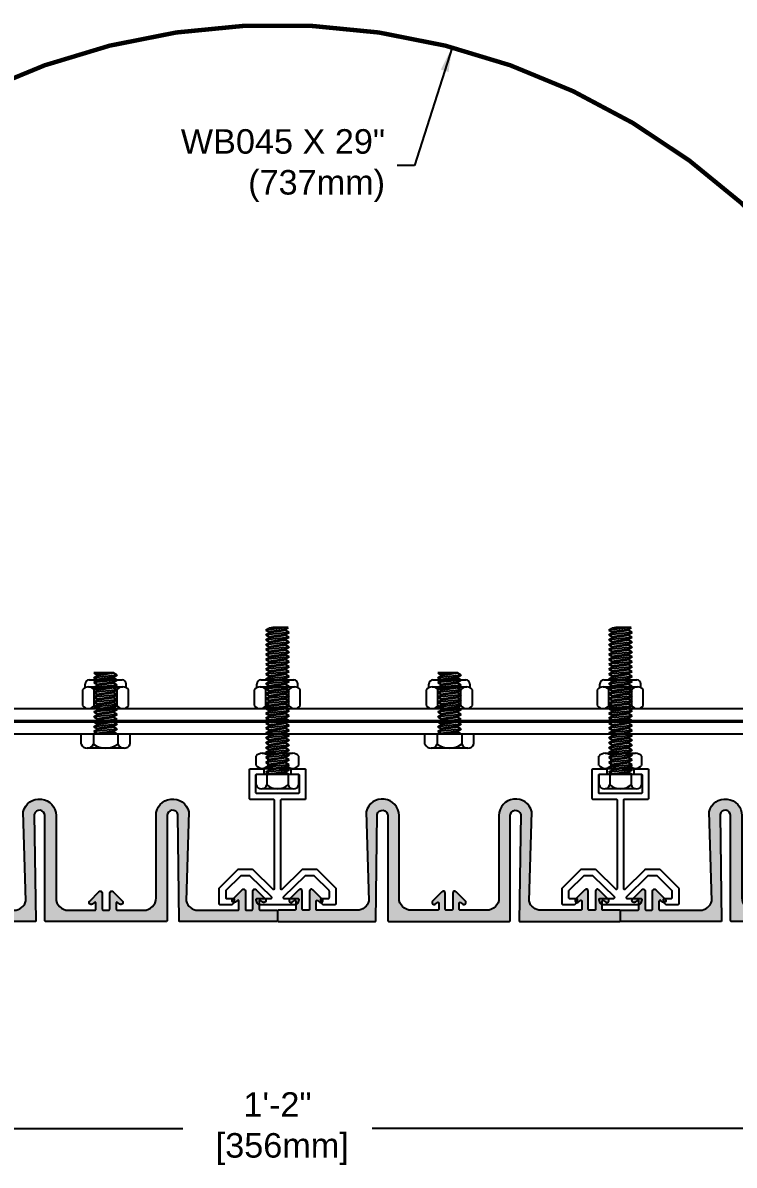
# Model space of a CAD drawing. Header units: inches. Extents: x 1.1 to 32.4, y -12.4 to 24.8.
# Drawn here: x 17.73 to 24.99, y -12.34 to -0.7 of the extents above; entities that cross this region are included whole.
import ezdxf

# ---------------------------------------------------------------- set-up
doc = ezdxf.new("R2010")
doc.units = ezdxf.units.IN
doc.header["$MEASUREMENT"] = 0
for name, color, linetype in [('Anchors', 4, 'Continuous'), ('Dimensions', 3, 'Continuous'), ('Fillers', 2, 'Continuous'), ('Metals', 7, 'Continuous'), ('Text', 2, 'Continuous')]:
    doc.layers.add(name, color=color, linetype=linetype)
doc.styles.add('Arial', font='arial.ttf')
doc.dimstyles.new('Arial', dxfattribs={"dimtxt": 0.25, "dimasz": 0.25, "dimexe": 0.25, "dimexo": 0.25, "dimgap": 0.25, "dimtad": 0, "dimtih": 1, "dimtoh": 1, "dimdec": 4, "dimzin": 0, "dimdsep": 46, "dimlunit": 4, "dimtxsty": 'Arial', "dimcen": 0.25, "dimadec": 0, "dimazin": 0, "dimtfac": 1, "dimtdec": 4, "dimtofl": 0, "dimtmove": 0, "dimatfit": 3, "dimfxl": 0, "dimfrac": 2, "dimtolj": 1, "dimtzin": 0, "dimarcsym": 0})

# ---------------------------------------------------------------- blocks, each defined once
blk = doc.blocks.new('H14112')
for p, q in [((-0.155, 0.144), (0.155, 0.144)), ((-0.217, 0.104), (-0.217, 0)), ((-0.119, 0), (-0.085, -0.02)), ((-0.109, 0), (-0.109, 0.104)), ((-0.085, -0.02), (0.048, 0)), ((0.094, 0), (0.085, -0.005)), ((0.109, 0), (0.109, 0.104)), ((0.217, 0.104), (0.217, 0)), ((-0.217, 0), (0.217, 0)), ((-0.119, -0.05), (0.119, -0.025)), ((-0.119, -0.05), (-0.085, -0.03)), ((-0.119, -0.05), (-0.085, -0.07)), ((-0.119, -0.1), (0.119, -0.075)), ((-0.119, -0.1), (-0.085, -0.08)), ((-0.119, -0.1), (-0.085, -0.12)), ((-0.085, -0.03), (0.085, -0.005)), ((-0.085, -0.02), (-0.085, -0.03)), ((-0.085, -0.07), (0.085, -0.045)), ((-0.085, -0.08), (0.085, -0.055)), ((-0.085, -0.07), (-0.085, -0.08)), ((-0.085, -0.12), (0.085, -0.095)), ((-0.085, -0.13), (0.085, -0.105)), ((0.119, -0.025), (0.085, -0.005)), ((0.119, -0.025), (0.085, -0.045)), ((0.085, -0.045), (0.085, -0.055)), ((0.119, -0.075), (0.085, -0.055)), ((0.119, -0.075), (0.085, -0.095)), ((0.085, -0.095), (0.085, -0.105)), ((0.119, -0.125), (0.085, -0.105)), ((-0.119, -0.15), (0.119, -0.125)), ((-0.119, -0.15), (-0.085, -0.13)), ((-0.119, -0.15), (-0.085, -0.17)), ((-0.119, -0.2), (0.119, -0.175)), ((-0.119, -0.2), (-0.085, -0.18)), ((-0.119, -0.2), (-0.085, -0.22)), ((-0.119, -0.25), (0.119, -0.225)), ((-0.119, -0.25), (-0.085, -0.23)), ((-0.085, -0.12), (-0.085, -0.13)), ((-0.085, -0.17), (0.085, -0.145)), ((-0.085, -0.18), (0.085, -0.155)), ((-0.085, -0.17), (-0.085, -0.18)), ((-0.085, -0.22), (0.085, -0.195)), ((-0.085, -0.23), (0.085, -0.205)), ((-0.085, -0.22), (-0.085, -0.23)), ((0.119, -0.125), (0.085, -0.145)), ((0.085, -0.145), (0.085, -0.155)), ((0.119, -0.175), (0.085, -0.155)), ((0.119, -0.175), (0.085, -0.195)), ((0.085, -0.195), (0.085, -0.205)), ((0.119, -0.225), (0.085, -0.205)), ((0.119, -0.225), (0.085, -0.245)), ((-0.119, -0.25), (-0.085, -0.27)), ((-0.119, -0.3), (0.119, -0.275)), ((-0.119, -0.3), (-0.085, -0.28)), ((-0.119, -0.3), (-0.085, -0.32)), ((-0.119, -0.35), (0.119, -0.325)), ((-0.119, -0.35), (-0.085, -0.33)), ((-0.085, -0.27), (0.085, -0.245)), ((-0.085, -0.28), (0.085, -0.255)), ((-0.085, -0.27), (-0.085, -0.28)), ((-0.085, -0.32), (0.085, -0.295)), ((-0.085, -0.33), (0.085, -0.305)), ((-0.085, -0.32), (-0.085, -0.33)), ((-0.085, -0.37), (0.085, -0.345)), ((0.085, -0.245), (0.085, -0.255)), ((0.119, -0.275), (0.085, -0.255)), ((0.119, -0.275), (0.085, -0.295)), ((0.085, -0.295), (0.085, -0.305)), ((0.119, -0.325), (0.085, -0.305)), ((0.119, -0.325), (0.085, -0.345)), ((0.085, -0.345), (0.085, -0.355)), ((-0.119, -0.35), (-0.085, -0.37)), ((-0.119, -0.4), (0.119, -0.375)), ((-0.119, -0.4), (-0.085, -0.38)), ((-0.119, -0.4), (-0.085, -0.42)), ((-0.119, -0.45), (0.119, -0.425)), ((-0.119, -0.45), (-0.085, -0.43)), ((-0.119, -0.45), (-0.085, -0.47)), ((-0.085, -0.38), (0.085, -0.355)), ((-0.085, -0.37), (-0.085, -0.38)), ((-0.085, -0.42), (0.085, -0.395)), ((-0.085, -0.43), (0.085, -0.405)), ((-0.085, -0.42), (-0.085, -0.43)), ((-0.085, -0.47), (0.085, -0.445)), ((-0.085, -0.48), (0.085, -0.455)), ((0.119, -0.375), (0.085, -0.355)), ((0.119, -0.375), (0.085, -0.395)), ((0.085, -0.395), (0.085, -0.405)), ((0.119, -0.425), (0.085, -0.405)), ((0.119, -0.425), (0.085, -0.445)), ((0.085, -0.445), (0.085, -0.455)), ((0.119, -0.475), (0.085, -0.455)), ((-0.119, -0.5), (0.119, -0.475)), ((-0.119, -0.5), (-0.085, -0.48)), ((-0.119, -0.5), (-0.085, -0.52)), ((-0.119, -0.55), (0.119, -0.525)), ((-0.119, -0.55), (-0.085, -0.53)), ((-0.119, -0.55), (-0.085, -0.57)), ((-0.119, -0.6), (0.119, -0.575)), ((-0.119, -0.6), (-0.085, -0.58)), ((-0.085, -0.47), (-0.085, -0.48)), ((-0.085, -0.52), (0.085, -0.495)), ((-0.085, -0.53), (0.085, -0.505)), ((-0.085, -0.52), (-0.085, -0.53)), ((-0.085, -0.57), (0.085, -0.545)), ((-0.085, -0.58), (0.085, -0.555)), ((-0.085, -0.57), (-0.085, -0.58)), ((0.119, -0.475), (0.085, -0.495)), ((0.085, -0.495), (0.085, -0.505)), ((0.119, -0.525), (0.085, -0.505)), ((0.119, -0.525), (0.085, -0.545)), ((0.085, -0.545), (0.085, -0.555)), ((0.119, -0.575), (0.085, -0.555)), ((0.119, -0.575), (0.085, -0.595)), ((-0.119, -0.6), (-0.085, -0.62)), ((-0.119, -0.65), (0.119, -0.625)), ((-0.119, -0.65), (-0.085, -0.63)), ((-0.119, -0.65), (-0.085, -0.67)), ((-0.119, -0.7), (0.119, -0.675)), ((-0.119, -0.7), (-0.085, -0.68)), ((-0.085, -0.62), (0.085, -0.595)), ((-0.085, -0.63), (0.085, -0.605)), ((-0.085, -0.62), (-0.085, -0.63)), ((-0.085, -0.67), (0.085, -0.645)), ((-0.085, -0.68), (0.085, -0.655)), ((-0.085, -0.67), (-0.085, -0.68)), ((-0.085, -0.72), (0.085, -0.695)), ((0.085, -0.595), (0.085, -0.605)), ((0.119, -0.625), (0.085, -0.605)), ((0.119, -0.625), (0.085, -0.645)), ((0.085, -0.645), (0.085, -0.655)), ((0.119, -0.675), (0.085, -0.655)), ((0.119, -0.675), (0.085, -0.695)), ((0.085, -0.695), (0.085, -0.705)), ((-0.119, -0.7), (-0.085, -0.72)), ((-0.119, -0.75), (0.119, -0.725)), ((-0.119, -0.75), (-0.085, -0.73)), ((-0.119, -0.75), (-0.085, -0.77)), ((-0.119, -0.8), (0.119, -0.775)), ((-0.119, -0.8), (-0.085, -0.78)), ((-0.119, -0.8), (-0.085, -0.82)), ((-0.085, -0.73), (0.085, -0.705)), ((-0.085, -0.72), (-0.085, -0.73)), ((-0.085, -0.77), (0.085, -0.745)), ((-0.085, -0.78), (0.085, -0.755)), ((-0.085, -0.77), (-0.085, -0.78)), ((-0.085, -0.82), (0.085, -0.795)), ((-0.085, -0.83), (0.085, -0.805)), ((0.119, -0.725), (0.085, -0.705)), ((0.119, -0.725), (0.085, -0.745)), ((0.085, -0.745), (0.085, -0.755)), ((0.119, -0.775), (0.085, -0.755)), ((0.119, -0.775), (0.085, -0.795)), ((0.085, -0.795), (0.085, -0.805)), ((0.119, -0.825), (0.085, -0.805)), ((-0.119, -0.85), (0.119, -0.825)), ((-0.119, -0.85), (-0.085, -0.83)), ((-0.119, -0.85), (-0.085, -0.87)), ((-0.119, -0.9), (0.119, -0.875)), ((-0.119, -0.9), (-0.085, -0.88)), ((-0.119, -0.9), (-0.085, -0.92)), ((-0.119, -0.95), (0.119, -0.925)), ((-0.119, -0.95), (-0.085, -0.93)), ((-0.085, -0.82), (-0.085, -0.83)), ((-0.085, -0.87), (0.085, -0.845)), ((-0.085, -0.88), (0.085, -0.855)), ((-0.085, -0.87), (-0.085, -0.88)), ((-0.085, -0.92), (0.085, -0.895)), ((-0.085, -0.93), (0.085, -0.905)), ((-0.085, -0.92), (-0.085, -0.93)), ((0.119, -0.825), (0.085, -0.845)), ((0.085, -0.845), (0.085, -0.855)), ((0.119, -0.875), (0.085, -0.855)), ((0.119, -0.875), (0.085, -0.895)), ((0.085, -0.895), (0.085, -0.905)), ((0.119, -0.925), (0.085, -0.905)), ((0.119, -0.925), (0.085, -0.945)), ((-0.119, -0.95), (-0.085, -0.97)), ((-0.119, -1), (0.119, -0.975)), ((-0.119, -1), (-0.085, -0.98)), ((-0.119, -1), (-0.085, -1.02)), ((-0.119, -1.05), (0.119, -1.025)), ((-0.119, -1.05), (-0.085, -1.03)), ((-0.085, -0.97), (0.085, -0.945)), ((-0.085, -0.98), (0.085, -0.955)), ((-0.085, -0.97), (-0.085, -0.98)), ((-0.085, -1.02), (0.085, -0.995)), ((-0.085, -1.03), (0.085, -1.005)), ((-0.085, -1.02), (-0.085, -1.03)), ((-0.085, -1.07), (0.085, -1.045)), ((0.085, -0.945), (0.085, -0.955)), ((0.119, -0.975), (0.085, -0.955)), ((0.119, -0.975), (0.085, -0.995)), ((0.085, -0.995), (0.085, -1.005)), ((0.119, -1.025), (0.085, -1.005)), ((0.119, -1.025), (0.085, -1.045)), ((0.085, -1.045), (0.085, -1.055)), ((-0.119, -1.05), (-0.085, -1.07)), ((-0.119, -1.1), (0.119, -1.075)), ((-0.119, -1.1), (-0.085, -1.08)), ((-0.119, -1.1), (-0.085, -1.12)), ((-0.119, -1.15), (0.119, -1.125)), ((-0.119, -1.15), (-0.085, -1.13)), ((-0.119, -1.15), (-0.085, -1.17)), ((-0.085, -1.08), (0.085, -1.055)), ((-0.085, -1.07), (-0.085, -1.08)), ((-0.085, -1.12), (0.085, -1.095)), ((-0.085, -1.13), (0.085, -1.105)), ((-0.085, -1.12), (-0.085, -1.13)), ((-0.085, -1.17), (0.085, -1.145)), ((-0.085, -1.18), (0.085, -1.155)), ((0.119, -1.075), (0.085, -1.055)), ((0.119, -1.075), (0.085, -1.095)), ((0.085, -1.095), (0.085, -1.105)), ((0.119, -1.125), (0.085, -1.105)), ((0.119, -1.125), (0.085, -1.145)), ((0.085, -1.145), (0.085, -1.155)), ((0.119, -1.175), (0.085, -1.155)), ((-0.119, -1.2), (0.119, -1.175)), ((-0.119, -1.2), (-0.085, -1.18)), ((-0.119, -1.2), (-0.085, -1.22)), ((-0.119, -1.25), (0.119, -1.225)), ((-0.119, -1.25), (-0.085, -1.23)), ((-0.119, -1.25), (-0.085, -1.27)), ((-0.119, -1.3), (0.119, -1.275)), ((-0.119, -1.3), (-0.085, -1.28)), ((-0.085, -1.17), (-0.085, -1.18)), ((-0.085, -1.22), (0.085, -1.195)), ((-0.085, -1.23), (0.085, -1.205)), ((-0.085, -1.22), (-0.085, -1.23)), ((-0.085, -1.27), (0.085, -1.245)), ((-0.085, -1.28), (0.085, -1.255)), ((-0.085, -1.27), (-0.085, -1.28)), ((0.119, -1.175), (0.085, -1.195)), ((0.085, -1.195), (0.085, -1.205)), ((0.119, -1.225), (0.085, -1.205)), ((0.119, -1.225), (0.085, -1.245)), ((0.085, -1.245), (0.085, -1.255)), ((0.119, -1.275), (0.085, -1.255)), ((0.119, -1.275), (0.085, -1.295)), ((-0.119, -1.3), (-0.085, -1.32)), ((-0.119, -1.35), (0.119, -1.325)), ((-0.119, -1.35), (-0.085, -1.33)), ((-0.119, -1.35), (-0.085, -1.37)), ((-0.119, -1.4), (0.119, -1.375)), ((-0.119, -1.4), (-0.085, -1.38)), ((-0.085, -1.32), (0.085, -1.295)), ((-0.085, -1.33), (0.085, -1.305)), ((-0.085, -1.32), (-0.085, -1.33)), ((-0.085, -1.37), (0.085, -1.345)), ((-0.085, -1.38), (0.085, -1.355)), ((-0.085, -1.37), (-0.085, -1.38)), ((-0.085, -1.42), (0.085, -1.395)), ((0.085, -1.295), (0.085, -1.305)), ((0.119, -1.325), (0.085, -1.305)), ((0.119, -1.325), (0.085, -1.345)), ((0.085, -1.345), (0.085, -1.355)), ((0.119, -1.375), (0.085, -1.355)), ((0.119, -1.375), (0.085, -1.395)), ((0.085, -1.395), (0.085, -1.405)), ((-0.119, -1.4), (-0.085, -1.42)), ((-0.119, -1.45), (0.119, -1.425)), ((-0.119, -1.45), (-0.085, -1.43)), ((-0.119, -1.45), (-0.085, -1.47)), ((-0.11, -1.5), (0.119, -1.475)), ((-0.11, -1.5), (-0.085, -1.48)), ((-0.11, -1.5), (0.048, -1.5)), ((-0.085, -1.43), (0.085, -1.405)), ((-0.085, -1.42), (-0.085, -1.43)), ((-0.085, -1.47), (0.085, -1.445)), ((-0.085, -1.48), (0.085, -1.455)), ((-0.085, -1.47), (-0.085, -1.48)), ((0.048, -1.5), (0.085, -1.495)), ((0.119, -1.425), (0.085, -1.405)), ((0.119, -1.425), (0.085, -1.445)), ((0.085, -1.445), (0.085, -1.455)), ((0.119, -1.475), (0.085, -1.455)), ((0.119, -1.475), (0.085, -1.495))]:
    blk.add_line(p, q)
for centre, radius, start, end in [((-0.163, 0.087), 0.057, 17.3212, 162.6788), ((0, -0.024), 0.168, 49.6113, 130.3887), ((0.163, 0.087), 0.057, 17.3212, 162.6788)]:
    blk.add_arc(centre, radius, start, end)
blk = doc.blocks.new('HLN14S')
for p, q in [((-0.21, 0.213), (-0.21, 0.25)), ((-0.168, 0.292), (0.168, 0.292)), ((0.21, 0.213), (0.21, 0.25)), ((-0.234, 0.03), (-0.234, 0.192)), ((-0.176, 0.222), (0.176, 0.222)), ((-0.117, 0.03), (-0.117, 0.192)), ((0.117, 0.03), (0.117, 0.192)), ((0.234, 0.03), (0.234, 0.192)), ((-0.176, 0), (0.176, 0))]:
    blk.add_line(p, q)
for centre, radius, start, end in [((-0.168, 0.25), 0.0418, 90, 180), ((0.168, 0.25), 0.0418, 0, 90), ((-0.176, 0.149), 0.0723, 35.7751, 144.2249), ((0, -0.022), 0.244, 61.2813, 118.7187), ((0.176, 0.149), 0.0723, 35.7751, 144.2249), ((-0.176, 0.072), 0.0723, 215.7751, 324.2249), ((0, 0.244), 0.244, 241.2813, 298.7187), ((0.176, 0.072), 0.0723, 215.7751, 324.2249)]:
    blk.add_arc(centre, radius, start, end)
blk = doc.blocks.new('HJN14')
for p, q in [((-0.155, 0), (0.155, 0)), ((-0.218, -0.124), (-0.218, -0.032)), ((-0.093, -0.124), (-0.093, -0.032)), ((0.093, -0.124), (0.093, -0.032)), ((0.218, -0.124), (0.218, -0.032)), ((-0.155, -0.156), (0.155, -0.156))]:
    blk.add_line(p, q)
for centre, radius, start, end in [((-0.155, -0.077), 0.077, 35.7751, 144.2249), ((0, -0.15), 0.15, 51.8343, 128.1657), ((0.155, -0.077), 0.077, 35.7751, 144.2249), ((-0.155, -0.079), 0.077, 215.7751, 324.2249), ((0, -0.007), 0.15, 231.8343, 308.1657), ((0.155, -0.079), 0.077, 215.7751, 324.2249)]:
    blk.add_arc(centre, radius, start, end)
blk = doc.blocks.new('H1458S')
for p, q in [((-0.188, 0.144), (0.187, 0.144)), ((-0.25, 0.104), (-0.25, 0)), ((-0.25, 0), (0.25, 0)), ((-0.125, 0), (-0.125, 0.104)), ((-0.119, 0), (-0.085, -0.02)), ((-0.085, -0.02), (0.048, 0)), ((0.125, 0), (0.125, 0.104)), ((0.25, 0.104), (0.25, 0)), ((-0.119, -0.05), (0.119, -0.025)), ((-0.119, -0.05), (-0.085, -0.03)), ((-0.119, -0.05), (-0.085, -0.07)), ((-0.119, -0.1), (0.119, -0.075)), ((-0.119, -0.1), (-0.085, -0.08)), ((-0.119, -0.1), (-0.085, -0.12)), ((-0.085, -0.03), (0.085, -0.005)), ((-0.085, -0.02), (-0.085, -0.03)), ((-0.085, -0.07), (0.085, -0.045)), ((-0.085, -0.08), (0.085, -0.055)), ((-0.085, -0.07), (-0.085, -0.08)), ((-0.085, -0.12), (0.085, -0.095)), ((-0.085, -0.13), (0.085, -0.105)), ((0.094, 0), (0.085, -0.005)), ((0.119, -0.025), (0.085, -0.005)), ((0.119, -0.025), (0.085, -0.045)), ((0.085, -0.045), (0.085, -0.055)), ((0.119, -0.075), (0.085, -0.055)), ((0.119, -0.075), (0.085, -0.095)), ((0.085, -0.095), (0.085, -0.105)), ((0.119, -0.125), (0.085, -0.105)), ((-0.119, -0.15), (0.119, -0.125)), ((-0.119, -0.15), (-0.085, -0.13)), ((-0.119, -0.15), (-0.085, -0.17)), ((-0.119, -0.2), (0.119, -0.175)), ((-0.119, -0.2), (-0.085, -0.18)), ((-0.119, -0.2), (-0.085, -0.22)), ((-0.119, -0.25), (0.119, -0.225)), ((-0.119, -0.25), (-0.085, -0.23)), ((-0.085, -0.12), (-0.085, -0.13)), ((-0.085, -0.17), (0.085, -0.145)), ((-0.085, -0.18), (0.085, -0.155)), ((-0.085, -0.17), (-0.085, -0.18)), ((-0.085, -0.22), (0.085, -0.195)), ((-0.085, -0.23), (0.085, -0.205)), ((-0.085, -0.22), (-0.085, -0.23)), ((0.119, -0.125), (0.085, -0.145)), ((0.085, -0.145), (0.085, -0.155)), ((0.119, -0.175), (0.085, -0.155)), ((0.119, -0.175), (0.085, -0.195)), ((0.085, -0.195), (0.085, -0.205)), ((0.119, -0.225), (0.085, -0.205)), ((0.119, -0.225), (0.085, -0.245)), ((-0.119, -0.25), (-0.085, -0.27)), ((-0.119, -0.3), (0.119, -0.275)), ((-0.119, -0.3), (-0.085, -0.28)), ((-0.119, -0.3), (-0.085, -0.32)), ((-0.119, -0.35), (0.119, -0.325)), ((-0.119, -0.35), (-0.085, -0.33)), ((-0.085, -0.27), (0.085, -0.245)), ((-0.085, -0.28), (0.085, -0.255)), ((-0.085, -0.27), (-0.085, -0.28)), ((-0.085, -0.32), (0.085, -0.295)), ((-0.085, -0.33), (0.085, -0.305)), ((-0.085, -0.32), (-0.085, -0.33)), ((-0.085, -0.37), (0.085, -0.345)), ((0.085, -0.245), (0.085, -0.255)), ((0.119, -0.275), (0.085, -0.255)), ((0.119, -0.275), (0.085, -0.295)), ((0.085, -0.295), (0.085, -0.305)), ((0.119, -0.325), (0.085, -0.305)), ((0.119, -0.325), (0.085, -0.345)), ((0.085, -0.345), (0.085, -0.355)), ((-0.119, -0.35), (-0.085, -0.37)), ((-0.119, -0.4), (0.119, -0.375)), ((-0.119, -0.4), (-0.085, -0.38)), ((-0.119, -0.4), (-0.085, -0.42)), ((-0.119, -0.45), (0.119, -0.425)), ((-0.119, -0.45), (-0.085, -0.43)), ((-0.119, -0.45), (-0.085, -0.47)), ((-0.085, -0.38), (0.085, -0.355)), ((-0.085, -0.37), (-0.085, -0.38)), ((-0.085, -0.42), (0.085, -0.395)), ((-0.085, -0.43), (0.085, -0.405)), ((-0.085, -0.42), (-0.085, -0.43)), ((-0.085, -0.47), (0.085, -0.445)), ((-0.085, -0.48), (0.085, -0.455)), ((0.119, -0.375), (0.085, -0.355)), ((0.119, -0.375), (0.085, -0.395)), ((0.085, -0.395), (0.085, -0.405)), ((0.119, -0.425), (0.085, -0.405)), ((0.119, -0.425), (0.085, -0.445)), ((0.085, -0.445), (0.085, -0.455)), ((0.119, -0.475), (0.085, -0.455)), ((-0.119, -0.5), (0.119, -0.475)), ((-0.119, -0.5), (-0.085, -0.48)), ((-0.119, -0.5), (-0.085, -0.52)), ((-0.119, -0.55), (0.119, -0.525)), ((-0.119, -0.55), (-0.085, -0.53)), ((-0.119, -0.55), (-0.085, -0.57)), ((-0.119, -0.6), (0.119, -0.575)), ((-0.119, -0.6), (-0.085, -0.58)), ((-0.085, -0.47), (-0.085, -0.48)), ((-0.085, -0.52), (0.085, -0.495)), ((-0.085, -0.53), (0.085, -0.505)), ((-0.085, -0.52), (-0.085, -0.53)), ((-0.085, -0.57), (0.085, -0.545)), ((-0.085, -0.58), (0.085, -0.555)), ((-0.085, -0.57), (-0.085, -0.58)), ((0.119, -0.475), (0.085, -0.495)), ((0.085, -0.495), (0.085, -0.505)), ((0.119, -0.525), (0.085, -0.505)), ((0.119, -0.525), (0.085, -0.545)), ((0.085, -0.545), (0.085, -0.555)), ((0.119, -0.575), (0.085, -0.555)), ((0.119, -0.575), (0.085, -0.595)), ((-0.119, -0.6), (-0.085, -0.62)), ((-0.085, -0.62), (0.085, -0.595)), ((-0.085, -0.62), (-0.085, -0.625)), ((-0.085, -0.625), (0.119, -0.625)), ((-0.048, -0.625), (0.085, -0.605)), ((0.085, -0.595), (0.085, -0.605)), ((0.119, -0.625), (0.085, -0.605))]:
    blk.add_line(p, q)
for centre, radius, start, end in [((-0.188, 0.075), 0.0688, 24.7615, 155.2385), ((0, -0.071), 0.215, 54.5107, 125.4893), ((0.187, 0.075), 0.0688, 24.7615, 155.2385)]:
    blk.add_arc(centre, radius, start, end)
blk = doc.blocks.new('pantograph - profile')
at = {"layer": 'Metals'}
for points in [[(2.701, 22.862), (15.244, 22.862), (15.244, 22.737), (2.701, 22.737)], [(2.701, 22.727), (15.244, 22.727), (15.244, 22.602), (2.701, 22.602)]]:
    blk.add_lwpolyline(points, close=True, dxfattribs=at)
at = {"layer": 'Anchors', "rotation": 180}
for name, p in [('H14112', (8.972, 22.188)), ('H14112', (12.472, 22.188)), ('H1458S', (7.218, 22.602)), ('H1458S', (10.727, 22.602))]:
    blk.add_blockref(name, p, dxfattribs=at)
at = {"layer": 'Anchors'}
for name, p in [('HLN14S', (7.218, 22.862)), ('HLN14S', (8.971, 22.862)), ('HLN14S', (10.727, 22.862)), ('HLN14S', (12.471, 22.862)), ('HJN14', (8.971, 22.407)), ('HJN14', (12.471, 22.407))]:
    blk.add_blockref(name, p, dxfattribs=at)
blk = doc.blocks.new('*D19')
at = {"layer": 'Defpoints', "color": 0}
for p in [(13.334, -9.861), (27.334, -9.861), (27.334, -11.972)]:
    blk.add_point(p, dxfattribs=at)
at = {"layer": 'Dimensions', "color": 0, "lineweight": -2}
for p, q in [((13.334, -10.111), (13.334, -12.222)), ((27.334, -10.111), (27.334, -12.222)), ((13.584, -11.972), (19.368, -11.972)), ((27.084, -11.972), (21.301, -11.972))]:
    blk.add_line(p, q, dxfattribs=at)
at = {"layer": 'Dimensions', "color": 0}
for points in [[(13.584, -11.93), (13.584, -12.013), (13.334, -11.972)], [(27.084, -11.93), (27.084, -12.013), (27.334, -11.972)]]:
    blk.add_solid(points, dxfattribs=at)
at = {"layer": 'Dimensions', "color": 0, "insert": (20.334, -11.972), "char_height": 0.25, "attachment_point": 5, "style": 'Arial'}
blk.add_mtext('\\A1;1\'-2"\\P [356mm]', dxfattribs=at)
blk = doc.blocks.new('SANW400C')
blk.add_hatch(color=256).paths.add_polyline_path([(-0.375, -0.788, 0.887018), (-0.267, -0.801), (-0.255, 0.285, -0.345765), (-0.245, 0.292), (0.74, 0.292, -0.414214), (0.75, 0.282), (0.75, 0.187, -0.414214), (0.74, 0.177), (0.572, 0.177, 0.414214), (0.562, 0.167), (0.562, 0.086, 0.611952), (0.578, 0.077), (0.601, 0.094, -0.923247), (0.626, 0.063), (0.531, -0.032, -0.668179), (0.497, -0.018), (0.497, 0.167, 0.414214), (0.487, 0.177), (0.432, 0.177, 0.414214), (0.422, 0.167), (0.422, -0.018, -0.668179), (0.388, -0.032), (0.293, 0.063, -0.923247), (0.319, 0.094), (0.341, 0.077, 0.611952), (0.357, 0.086), (0.357, 0.167, 0.414214), (0.347, 0.177), (-0.061, 0.177, 0.345765), (-0.183, 0.082), (-0.155, -0.828, -0.887018), (-0.49, -0.788), (-0.49, 0.052, 0.414214), (-0.615, 0.177), (-0.887, 0.177, 0.414214), (-0.898, 0.167), (-0.898, 0.106, 0.611952), (-0.882, 0.097), (-0.859, 0.114, -0.923247), (-0.833, 0.083), (-0.928, -0.012, -0.668179), (-0.962, 0.002), (-0.962, 0.167, 0.414214), (-0.973, 0.177), (-1.028, 0.177, 0.414214), (-1.038, 0.167), (-1.038, 0.002, -0.668179), (-1.072, -0.012), (-1.167, 0.083, -0.923247), (-1.141, 0.114), (-1.118, 0.097, 0.611952), (-1.103, 0.106), (-1.103, 0.167, 0.414214), (-1.113, 0.177), (-1.385, 0.177, 0.414214), (-1.51, 0.052), (-1.51, -0.788, -0.887018), (-1.845, -0.828), (-1.817, 0.082, 0.345765), (-1.938, 0.177), (-2.347, 0.177, 0.414214), (-2.357, 0.167), (-2.357, 0.086, 0.611952), (-2.341, 0.077), (-2.318, 0.094, -0.923247), (-2.293, 0.063), (-2.388, -0.032, -0.668179), (-2.422, -0.018), (-2.422, 0.167, 0.414214), (-2.432, 0.177), (-2.487, 0.177, 0.414214), (-2.497, 0.167), (-2.497, -0.018, -0.668179), (-2.531, -0.032), (-2.626, 0.063, -0.923247), (-2.6, 0.094), (-2.578, 0.077, 0.611952), (-2.562, 0.086), (-2.562, 0.167, 0.414214), (-2.572, 0.177), (-2.74, 0.177, -0.414214), (-2.75, 0.187), (-2.75, 0.282, -0.414214), (-2.74, 0.292), (-1.726, 0.292, -0.345765), (-1.717, 0.285), (-1.733, -0.801, 0.887018), (-1.625, -0.788), (-1.625, 0.282, -0.414214), (-1.615, 0.292), (-0.385, 0.292, -0.414214), (-0.375, 0.282)])
at = {"linetype": 'Continuous', "flags": 128}
blk.add_lwpolyline([(-2.422, -0.018, 0.668179), (-2.388, -0.032), (-2.293, 0.063, 0.923247), (-2.318, 0.094), (-2.341, 0.077, -0.611952), (-2.357, 0.086), (-2.357, 0.167, -0.414214), (-2.347, 0.177), (-1.938, 0.177, -0.345765), (-1.817, 0.082), (-1.845, -0.828, 0.887018), (-1.51, -0.788), (-1.51, 0.052, -0.414214), (-1.385, 0.177), (-1.113, 0.177, -0.414214), (-1.103, 0.167), (-1.103, 0.106, -0.611952), (-1.118, 0.097), (-1.141, 0.114, 0.923247), (-1.167, 0.083), (-1.072, -0.012, 0.668179), (-1.038, 0.002), (-1.038, 0.167, -0.414214), (-1.028, 0.177), (-0.973, 0.177, -0.414214), (-0.962, 0.167), (-0.962, 0.002, 0.668179), (-0.928, -0.012), (-0.833, 0.083, 0.923247), (-0.859, 0.114), (-0.882, 0.097, -0.611952), (-0.898, 0.106), (-0.898, 0.167, -0.414214), (-0.887, 0.177), (-0.615, 0.177, -0.414214), (-0.49, 0.052), (-0.49, -0.788, 0.887018), (-0.155, -0.828), (-0.183, 0.082, -0.345765), (-0.061, 0.177), (0.347, 0.177, -0.414214), (0.357, 0.167), (0.357, 0.086, -0.611952), (0.341, 0.077), (0.319, 0.094, 0.923247), (0.293, 0.063), (0.388, -0.032, 0.668179), (0.422, -0.018), (0.422, 0.167, -0.414214), (0.432, 0.177), (0.487, 0.177, -0.414214), (0.497, 0.167), (0.497, -0.018, 0.668179), (0.531, -0.032), (0.626, 0.063, 0.923247), (0.601, 0.094), (0.578, 0.077, -0.611952), (0.562, 0.086), (0.562, 0.167, -0.414214), (0.572, 0.177), (0.74, 0.177, 0.414214), (0.75, 0.187), (0.75, 0.282, 0.414214), (0.74, 0.292), (-0.245, 0.292, 0.345765), (-0.255, 0.285), (-0.267, -0.801, -0.887018), (-0.375, -0.788), (-0.375, 0.282, 0.414214), (-0.385, 0.292), (-1.615, 0.292, 0.414214), (-1.625, 0.282), (-1.625, -0.788, -0.887018), (-1.733, -0.801), (-1.717, 0.285, 0.345765), (-1.726, 0.292), (-2.74, 0.292, 0.414214), (-2.75, 0.282), (-2.75, 0.187, 0.414214), (-2.74, 0.177), (-2.572, 0.177, -0.414214), (-2.562, 0.167), (-2.562, 0.086, -0.611952), (-2.578, 0.077), (-2.6, 0.094, 0.923247), (-2.626, 0.063), (-2.531, -0.032, 0.668179), (-2.497, -0.018), (-2.497, 0.167, -0.414214), (-2.487, 0.177), (-2.432, 0.177, -0.414214), (-2.422, 0.167)], format="xyb", close=True, dxfattribs=at)
blk = doc.blocks.new('ral8')
blk.add_lwpolyline([(0.635, 1.075, 0.414214), (0.625, 1.065), (0.625, 0.169, 0.664105), (0.642, 0.162), (0.846, 0.361, -0.195981), (0.853, 0.364), (0.993, 0.364, -0.198237), (1, 0.361), (1.187, 0.175, -0.199587), (1.19, 0.168), (1.19, 0.01, -0.414214), (1.18, 0), (1.074, 0, -0.339454), (1.045, 0.023), (1.036, 0.053, -0.493145), (1.046, 0.066), (1.114, 0.066, 0.414214), (1.124, 0.076), (1.124, 0.14, 0.199587), (1.121, 0.147), (0.973, 0.295, 0.198237), (0.966, 0.298), (0.88, 0.298, 0.195981), (0.873, 0.295), (0.656, 0.083, 0.672268), (0.663, 0.066), (0.802, 0.066, -0.493145), (0.812, 0.053), (0.803, 0.023, -0.339454), (0.774, 0), (0.416, 0, -0.339454), (0.387, 0.023), (0.378, 0.053, -0.493145), (0.388, 0.066), (0.527, 0.066, 0.672268), (0.534, 0.083), (0.317, 0.295, 0.195981), (0.31, 0.298), (0.224, 0.298, 0.198237), (0.217, 0.295), (0.069, 0.147, 0.199587), (0.066, 0.14), (0.066, 0.076, 0.414214), (0.076, 0.066), (0.144, 0.066, -0.493145), (0.154, 0.053), (0.145, 0.023, -0.339454), (0.116, 0), (0.01, 0, -0.414214), (0, 0.01), (0, 0.168, -0.199587), (0.003, 0.175), (0.19, 0.361, -0.198237), (0.197, 0.364), (0.337, 0.364, -0.195981), (0.344, 0.361), (0.548, 0.162, 0.664105), (0.565, 0.169), (0.565, 1.065, 0.414214), (0.555, 1.075), (0.318, 1.075, -0.414214), (0.308, 1.085), (0.308, 1.379, -0.414214), (0.318, 1.389), (0.445, 1.389, -0.414214), (0.455, 1.379), (0.455, 1.339, -0.414214), (0.445, 1.329), (0.38, 1.329, 0.414214), (0.37, 1.319), (0.37, 1.149, 0.414214), (0.38, 1.139), (0.81, 1.139, 0.414214), (0.82, 1.149), (0.82, 1.319, 0.414214), (0.81, 1.329), (0.745, 1.329, -0.414214), (0.735, 1.339), (0.735, 1.379, -0.414214), (0.745, 1.389), (0.872, 1.389, -0.414214), (0.882, 1.379), (0.882, 1.085, -0.414214), (0.872, 1.075)], format="xyb", close=True)

msp = doc.modelspace()

# ---------------------------------------------------------------- linework, layer by layer
at = {"layer": 'Fillers', "const_width": 0.045}
msp.add_lwpolyline([(13.334678, -9.687847), (13.334678, -6.717845, -0.857132679), (27.333681, -6.717845), (27.333681, -9.687847)], format="xyb", dxfattribs=at)

# ---------------------------------------------------------------- block references
for name, p in [('pantograph - profile', (11.361692, -30.550379)), ('ral8', (19.739178, -9.690917)), ('ral8', (23.238783, -9.690917))]:
    msp.add_blockref(name, p)
at = {"layer": 'Fillers', "xscale": -1, "rotation": 180}
for p in [(19.583928, -9.568159), (26.583533, -9.568159)]:
    msp.add_blockref('SANW400C', p, dxfattribs=at)
at = {"layer": 'Fillers', "rotation": 180}
msp.add_blockref('SANW400C', (21.084033, -9.568159), dxfattribs=at)

# ---------------------------------------------------------------- texts
at = {"layer": 'Text', "insert": (21.43158, -2.151067), "char_height": 0.25, "attachment_point": 6, "style": 'Arial'}
msp.add_mtext('WB045 X 29"\\P(737mm)', dxfattribs=at)

# ---------------------------------------------------------------- dimensions: what is measured, and where the dimension line sits
at = {"layer": 'Dimensions'}
dim = msp.add_linear_dim(base=(27.334178, -11.971722), p1=(13.334178, -9.860642), p2=(27.334178, -9.860642), dimstyle='Arial', override={"dimpost": '\\X'}, dxfattribs=at)
dim.commit()
dim.dimension.update_dxf_attribs({"geometry": '*D19', "text_midpoint": (20.334178, -11.971722), "dimtype": 160})

# ---------------------------------------------------------------- leaders
at = {"layer": 'Text'}
msp.add_leader([(22.115843, -0.946091), (21.73383, -2.151067), (21.55658, -2.151067)], dimstyle='Arial', dxfattribs=at)

doc.saveas('drawing.dxf')
